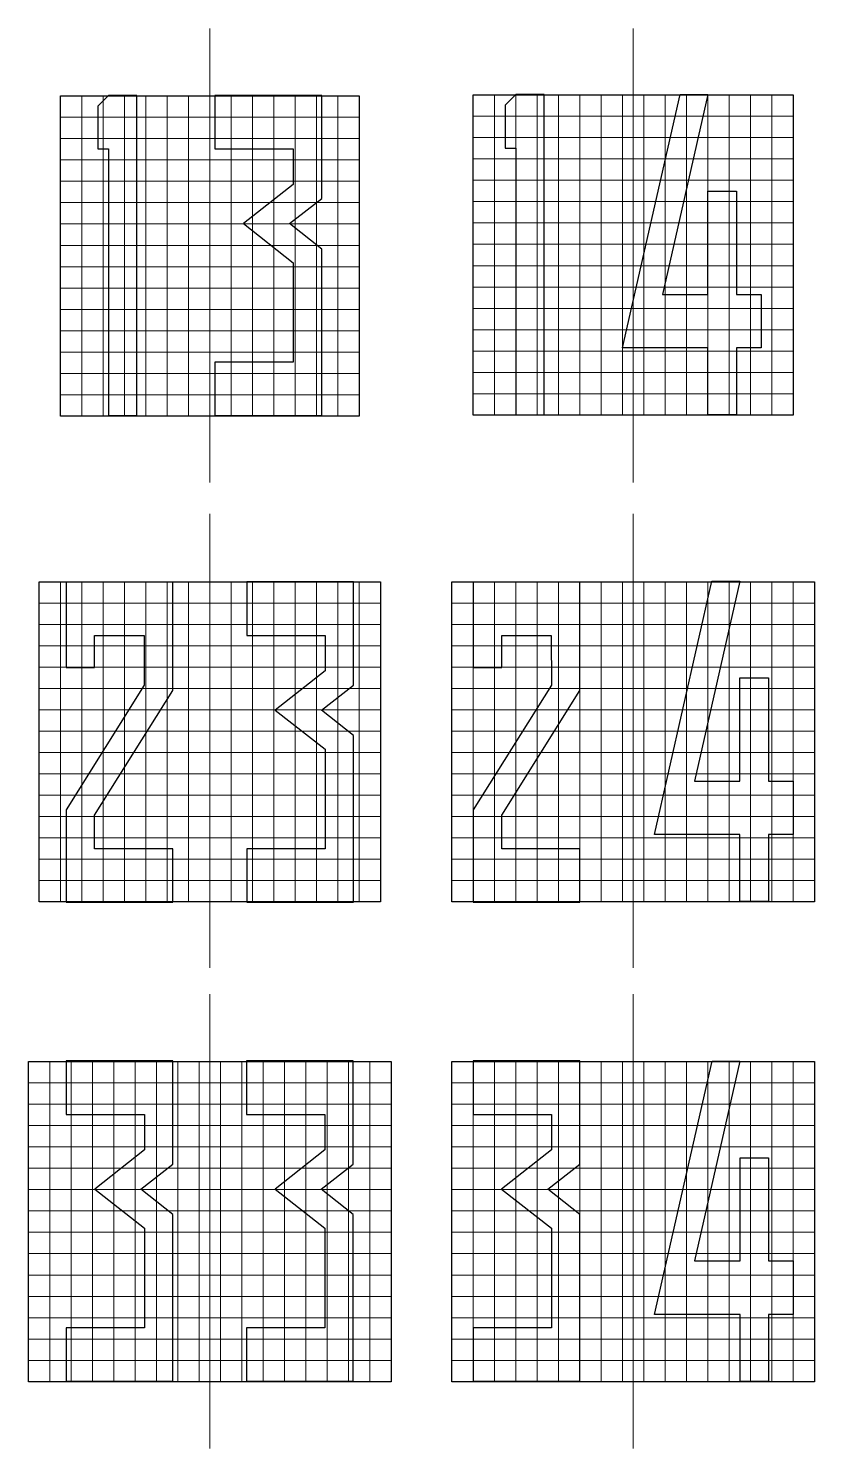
# Model space of a CAD drawing. Header units: millimetres. Extents: x -187 to 68, y -53 to 125.
# Drawn here: x -112.7 to -62.3, y -52.7 to 38.4 of the extents above; entities that cross this region are included whole.
import ezdxf
from ezdxf.lldxf.tags import DXFTag

# ---------------------------------------------------------------- set-up
doc = ezdxf.new("R2010")
doc.units = ezdxf.units.MM
doc.header["$MEASUREMENT"] = 0
doc.layers.add('ESQUEMA', color=7, linetype='Continuous')
tags = doc.linetypes.add('New Line13', pattern=[0.8, 0.5, -0.1, 0.1, -0.1]).pattern_tags.tags
tags[10:11] = [DXFTag(74, 4), DXFTag(75, 0), DXFTag(340, '0'), DXFTag(46, 1.0), DXFTag(50, 0.0), DXFTag(44, 0.0), DXFTag(45, 0.0)]
tags[8:9] = [DXFTag(74, 4), DXFTag(75, 0), DXFTag(340, '0'), DXFTag(46, 1.0), DXFTag(50, 0.0), DXFTag(44, 0.0), DXFTag(45, 0.0)]
tags[6:7] = [DXFTag(74, 4), DXFTag(75, 0), DXFTag(340, '0'), DXFTag(46, 1.0), DXFTag(50, 0.0), DXFTag(44, 0.0), DXFTag(45, 0.0)]
tags[4:5] = [DXFTag(74, 4), DXFTag(75, 0), DXFTag(340, '0'), DXFTag(46, 1.0), DXFTag(50, 0.0), DXFTag(44, 0.0), DXFTag(45, 0.0)]
tags = doc.linetypes.add('New Line14', pattern=[0.8, 0.5, -0.1, 0.1, -0.1]).pattern_tags.tags
tags[10:11] = [DXFTag(74, 4), DXFTag(75, 0), DXFTag(340, '0'), DXFTag(46, 1.0), DXFTag(50, 0.0), DXFTag(44, 0.0), DXFTag(45, 0.0)]
tags[8:9] = [DXFTag(74, 4), DXFTag(75, 0), DXFTag(340, '0'), DXFTag(46, 1.0), DXFTag(50, 0.0), DXFTag(44, 0.0), DXFTag(45, 0.0)]
tags[6:7] = [DXFTag(74, 4), DXFTag(75, 0), DXFTag(340, '0'), DXFTag(46, 1.0), DXFTag(50, 0.0), DXFTag(44, 0.0), DXFTag(45, 0.0)]
tags[4:5] = [DXFTag(74, 4), DXFTag(75, 0), DXFTag(340, '0'), DXFTag(46, 1.0), DXFTag(50, 0.0), DXFTag(44, 0.0), DXFTag(45, 0.0)]
tags = doc.linetypes.add('New Line23', pattern=[0.8, 0.5, -0.1, 0.1, -0.1]).pattern_tags.tags
tags[10:11] = [DXFTag(74, 4), DXFTag(75, 0), DXFTag(340, '0'), DXFTag(46, 1.0), DXFTag(50, 0.0), DXFTag(44, 0.0), DXFTag(45, 0.0)]
tags[8:9] = [DXFTag(74, 4), DXFTag(75, 0), DXFTag(340, '0'), DXFTag(46, 1.0), DXFTag(50, 0.0), DXFTag(44, 0.0), DXFTag(45, 0.0)]
tags[6:7] = [DXFTag(74, 4), DXFTag(75, 0), DXFTag(340, '0'), DXFTag(46, 1.0), DXFTag(50, 0.0), DXFTag(44, 0.0), DXFTag(45, 0.0)]
tags[4:5] = [DXFTag(74, 4), DXFTag(75, 0), DXFTag(340, '0'), DXFTag(46, 1.0), DXFTag(50, 0.0), DXFTag(44, 0.0), DXFTag(45, 0.0)]
tags = doc.linetypes.add('New Line24', pattern=[0.8, 0.5, -0.1, 0.1, -0.1]).pattern_tags.tags
tags[10:11] = [DXFTag(74, 4), DXFTag(75, 0), DXFTag(340, '0'), DXFTag(46, 1.0), DXFTag(50, 0.0), DXFTag(44, 0.0), DXFTag(45, 0.0)]
tags[8:9] = [DXFTag(74, 4), DXFTag(75, 0), DXFTag(340, '0'), DXFTag(46, 1.0), DXFTag(50, 0.0), DXFTag(44, 0.0), DXFTag(45, 0.0)]
tags[6:7] = [DXFTag(74, 4), DXFTag(75, 0), DXFTag(340, '0'), DXFTag(46, 1.0), DXFTag(50, 0.0), DXFTag(44, 0.0), DXFTag(45, 0.0)]
tags[4:5] = [DXFTag(74, 4), DXFTag(75, 0), DXFTag(340, '0'), DXFTag(46, 1.0), DXFTag(50, 0.0), DXFTag(44, 0.0), DXFTag(45, 0.0)]
tags = doc.linetypes.add('New Line32', pattern=[0.8, 0.5, -0.1, 0.1, -0.1]).pattern_tags.tags
tags[10:11] = [DXFTag(74, 4), DXFTag(75, 0), DXFTag(340, '0'), DXFTag(46, 1.0), DXFTag(50, 0.0), DXFTag(44, 0.0), DXFTag(45, 0.0)]
tags[8:9] = [DXFTag(74, 4), DXFTag(75, 0), DXFTag(340, '0'), DXFTag(46, 1.0), DXFTag(50, 0.0), DXFTag(44, 0.0), DXFTag(45, 0.0)]
tags[6:7] = [DXFTag(74, 4), DXFTag(75, 0), DXFTag(340, '0'), DXFTag(46, 1.0), DXFTag(50, 0.0), DXFTag(44, 0.0), DXFTag(45, 0.0)]
tags[4:5] = [DXFTag(74, 4), DXFTag(75, 0), DXFTag(340, '0'), DXFTag(46, 1.0), DXFTag(50, 0.0), DXFTag(44, 0.0), DXFTag(45, 0.0)]
tags = doc.linetypes.add('New Line33', pattern=[0.8, 0.5, -0.1, 0.1, -0.1]).pattern_tags.tags
tags[10:11] = [DXFTag(74, 4), DXFTag(75, 0), DXFTag(340, '0'), DXFTag(46, 1.0), DXFTag(50, 0.0), DXFTag(44, 0.0), DXFTag(45, 0.0)]
tags[8:9] = [DXFTag(74, 4), DXFTag(75, 0), DXFTag(340, '0'), DXFTag(46, 1.0), DXFTag(50, 0.0), DXFTag(44, 0.0), DXFTag(45, 0.0)]
tags[6:7] = [DXFTag(74, 4), DXFTag(75, 0), DXFTag(340, '0'), DXFTag(46, 1.0), DXFTag(50, 0.0), DXFTag(44, 0.0), DXFTag(45, 0.0)]
tags[4:5] = [DXFTag(74, 4), DXFTag(75, 0), DXFTag(340, '0'), DXFTag(46, 1.0), DXFTag(50, 0.0), DXFTag(44, 0.0), DXFTag(45, 0.0)]

msp = doc.modelspace()

# ---------------------------------------------------------------- linework, layer by layer
at = {"layer": 'ESQUEMA', "color": 250, "linetype": 'New Line13', "lineweight": 15}
msp.add_open_spline([(-101.0951, 38.3657), (-101.0951, 38.3657), (-101.0951, 9.2351), (-101.0951, 9.2351)], degree=3, dxfattribs=at)
at = {"layer": 'ESQUEMA', "color": 250, "linetype": 'New Line14', "lineweight": 15}
msp.add_open_spline([(-73.9253, 38.3657), (-73.9253, 38.3657), (-73.9253, 9.2351), (-73.9253, 9.2351)], degree=3, dxfattribs=at)
at = {"layer": 'ESQUEMA', "color": 154, "lineweight": 30}
for points in [[(-91.5119, 13.501), (-91.5119, 13.501), (-91.5119, 34.039), (-91.5119, 34.039), (-91.5119, 34.039), (-91.5119, 34.039), (-110.6783, 34.0387), (-110.6783, 34.0387), (-110.6783, 34.0387), (-110.6783, 34.0387), (-110.6783, 13.5014), (-110.6783, 13.5014), (-110.6783, 13.5014), (-110.6783, 13.5014), (-91.5119, 13.501), (-91.5119, 13.501)], [(-63.6579, 13.5658), (-63.6579, 13.5658), (-63.6579, 34.1042), (-63.6579, 34.1042), (-63.6579, 34.1042), (-63.6579, 34.1042), (-84.1935, 34.1028), (-84.1935, 34.1028), (-84.1935, 34.1028), (-84.1935, 34.1028), (-84.1935, 13.5658), (-84.1935, 13.5658), (-84.1935, 13.5658), (-84.1935, 13.5658), (-63.6579, 13.5658), (-63.6579, 13.5658)], [(-90.1423, -17.655), (-90.1423, -17.655), (-90.1423, 2.8833), (-90.1423, 2.8833), (-90.1423, 2.8833), (-90.1423, 2.8833), (-112.048, 2.8823), (-112.048, 2.8823), (-112.048, 2.8823), (-112.048, 2.8823), (-112.048, -17.655), (-112.048, -17.655), (-112.048, -17.655), (-112.048, -17.655), (-90.1423, -17.655), (-90.1423, -17.655)], [(-62.2875, -17.655), (-62.2875, -17.655), (-62.2875, 2.8833), (-62.2875, 2.8833), (-62.2875, 2.8833), (-62.2875, 2.8833), (-85.5641, 2.8823), (-85.5641, 2.8823), (-85.5641, 2.8823), (-85.5641, 2.8823), (-85.5641, -17.655), (-85.5641, -17.655), (-85.5641, -17.655), (-85.5641, -17.655), (-62.2875, -17.655), (-62.2875, -17.655)], [(-89.4569, -48.4215), (-89.4569, -48.4215), (-89.4569, -27.8838), (-89.4569, -27.8838), (-89.4569, -27.8838), (-89.4569, -27.8838), (-112.7331, -27.8845), (-112.7331, -27.8845), (-112.7331, -27.8845), (-112.7331, -27.8845), (-112.7331, -48.4215), (-112.7331, -48.4215), (-112.7331, -48.4215), (-112.7331, -48.4215), (-89.4569, -48.4215), (-89.4569, -48.4215)], [(-62.2875, -48.4215), (-62.2875, -48.4215), (-62.2875, -27.8838), (-62.2875, -27.8838), (-62.2875, -27.8838), (-62.2875, -27.8838), (-85.5641, -27.8845), (-85.5641, -27.8845), (-85.5641, -27.8845), (-85.5641, -27.8845), (-85.5641, -48.4215), (-85.5641, -48.4215), (-85.5641, -48.4215), (-85.5641, -48.4215), (-62.2875, -48.4215), (-62.2875, -48.4215)]]:
    msp.add_open_spline(points, degree=3, knots=[0, 0, 0, 0, 0.2, 0.2, 0.2, 0.2, 0.4, 0.4, 0.4, 0.4, 0.6, 0.6, 0.6, 0.6, 1, 1, 1, 1], dxfattribs=at)
at = {"layer": 'ESQUEMA', "color": 154, "lineweight": 15}
for points in [[(-110.6783, 34.0386), (-110.6783, 34.0386), (-110.6783, 13.5013), (-110.6783, 13.5013)], [(-109.3092, 34.0386), (-109.3092, 34.0386), (-109.3092, 13.5013), (-109.3092, 13.5013)], [(-107.9398, 34.0386), (-107.9398, 34.0386), (-107.9398, 13.5013), (-107.9398, 13.5013)], [(-106.5704, 34.0386), (-106.5704, 34.0386), (-106.5704, 13.5013), (-106.5704, 13.5013)], [(-105.2017, 34.039), (-105.2017, 34.039), (-105.2017, 13.5013), (-105.2017, 13.5013)], [(-103.8322, 34.039), (-103.8322, 34.039), (-103.8322, 13.5013), (-103.8322, 13.5013)], [(-102.4631, 34.039), (-102.4631, 34.039), (-102.4631, 13.5013), (-102.4631, 13.5013)], [(-101.0941, 34.039), (-101.0941, 34.039), (-101.0941, 13.5013), (-101.0941, 13.5013)], [(-99.7253, 34.039), (-99.7253, 34.039), (-99.7253, 13.5013), (-99.7253, 13.5013)], [(-98.3559, 34.039), (-98.3559, 34.039), (-98.3559, 13.5013), (-98.3559, 13.5013)], [(-96.9868, 34.039), (-96.9868, 34.039), (-96.9868, 13.5013), (-96.9868, 13.5013)], [(-95.6177, 34.039), (-95.6177, 34.039), (-95.6177, 13.5013), (-95.6177, 13.5013)], [(-94.2486, 34.039), (-94.2486, 34.039), (-94.2486, 13.5013), (-94.2486, 13.5013)], [(-92.8796, 34.0393), (-92.8796, 34.0393), (-92.8796, 13.5013), (-92.8796, 13.5013)], [(-84.1935, 34.1027), (-84.1935, 34.1027), (-84.1935, 13.5658), (-84.1935, 13.5658)], [(-82.8244, 34.1031), (-82.8244, 34.1031), (-82.8244, 13.5658), (-82.8244, 13.5658)], [(-81.455, 34.1031), (-81.455, 34.1031), (-81.455, 13.5658), (-81.455, 13.5658)], [(-80.0859, 34.1031), (-80.0859, 34.1031), (-80.0859, 13.5658), (-80.0859, 13.5658)], [(-78.7168, 34.1034), (-78.7168, 34.1034), (-78.7168, 13.5657), (-78.7168, 13.5657)], [(-77.3477, 34.1034), (-77.3477, 34.1034), (-77.3477, 13.5657), (-77.3477, 13.5657)], [(-75.9786, 34.1034), (-75.9786, 34.1034), (-75.9786, 13.5657), (-75.9786, 13.5657)], [(-74.6095, 34.1034), (-74.6095, 34.1034), (-74.6095, 13.5657), (-74.6095, 13.5657)], [(-73.2408, 34.1034), (-73.2408, 34.1034), (-73.2408, 13.5657), (-73.2408, 13.5657)], [(-71.871, 34.1034), (-71.871, 34.1034), (-71.871, 13.5657), (-71.871, 13.5657)], [(-70.5019, 34.1034), (-70.5019, 34.1034), (-70.5019, 13.5657), (-70.5019, 13.5657)], [(-69.1329, 34.1034), (-69.1329, 34.1034), (-69.1329, 13.5657), (-69.1329, 13.5657)], [(-67.7638, 34.1034), (-67.7638, 34.1034), (-67.7638, 13.5657), (-67.7638, 13.5657)], [(-66.3947, 34.1034), (-66.3947, 34.1034), (-66.3947, 13.5657), (-66.3947, 13.5657)], [(-65.0256, 34.1037), (-65.0256, 34.1037), (-65.0256, 13.5657), (-65.0256, 13.5657)], [(-110.6783, 32.6696), (-110.6783, 32.6696), (-91.5119, 32.6696), (-91.5119, 32.6696)], [(-84.1935, 32.734), (-84.1935, 32.734), (-63.6579, 32.734), (-63.6579, 32.734)], [(-110.6783, 31.2998), (-110.6783, 31.2998), (-91.5119, 31.2998), (-91.5119, 31.2998)], [(-84.1935, 31.3646), (-84.1935, 31.3646), (-63.6579, 31.3646), (-63.6579, 31.3646)], [(-110.6783, 29.931), (-110.6783, 29.931), (-91.5119, 29.931), (-91.5119, 29.931)], [(-84.1935, 29.9955), (-84.1935, 29.9955), (-63.6579, 29.9955), (-63.6579, 29.9955)], [(-110.6783, 28.5616), (-110.6783, 28.5616), (-91.5119, 28.5616), (-91.5119, 28.5616)], [(-84.1935, 28.6264), (-84.1935, 28.6264), (-63.6579, 28.6264), (-63.6579, 28.6264)], [(-110.6783, 27.1922), (-110.6783, 27.1922), (-91.5119, 27.1922), (-91.5119, 27.1922)], [(-84.1935, 27.257), (-84.1935, 27.257), (-63.6579, 27.257), (-63.6579, 27.257)], [(-110.6783, 25.8234), (-110.6783, 25.8234), (-91.5119, 25.8234), (-91.5119, 25.8234)], [(-84.1935, 25.8879), (-84.1935, 25.8879), (-63.6579, 25.8879), (-63.6579, 25.8879)], [(-110.6783, 24.4544), (-110.6783, 24.4544), (-91.5119, 24.4544), (-91.5119, 24.4544)], [(-84.1935, 24.5192), (-84.1935, 24.5192), (-63.6579, 24.5192), (-63.6579, 24.5192)], [(-110.6783, 23.0849), (-110.6783, 23.0849), (-91.5119, 23.0849), (-91.5119, 23.0849)], [(-84.1935, 23.1497), (-84.1935, 23.1497), (-63.6579, 23.1497), (-63.6579, 23.1497)], [(-110.6783, 21.7159), (-110.6783, 21.7159), (-91.5119, 21.7159), (-91.5119, 21.7159)], [(-84.1935, 21.7803), (-84.1935, 21.7803), (-63.6579, 21.7803), (-63.6579, 21.7803)], [(-110.6783, 20.3468), (-110.6783, 20.3468), (-91.5119, 20.3468), (-91.5119, 20.3468)], [(-84.1935, 20.4116), (-84.1935, 20.4116), (-63.6579, 20.4116), (-63.6579, 20.4116)], [(-110.6783, 18.9777), (-110.6783, 18.9777), (-91.5119, 18.9777), (-91.5119, 18.9777)], [(-84.1935, 19.0425), (-84.1935, 19.0425), (-63.6579, 19.0425), (-63.6579, 19.0425)], [(-110.6783, 17.6086), (-110.6783, 17.6086), (-91.5119, 17.6086), (-91.5119, 17.6086)], [(-84.1935, 17.673), (-84.1935, 17.673), (-63.6579, 17.673), (-63.6579, 17.673)], [(-110.6783, 16.2392), (-110.6783, 16.2392), (-91.5119, 16.2392), (-91.5119, 16.2392)], [(-84.1935, 16.304), (-84.1935, 16.304), (-63.6579, 16.304), (-63.6579, 16.304)], [(-110.6783, 14.8705), (-110.6783, 14.8705), (-91.5119, 14.8705), (-91.5119, 14.8705)], [(-84.1935, 14.9352), (-84.1935, 14.9352), (-63.6579, 14.9352), (-63.6579, 14.9352)], [(-112.0479, 2.8822), (-112.0479, 2.8822), (-112.0479, -17.6551), (-112.0479, -17.6551)], [(-112.0479, 2.8822), (-112.0479, 2.8822), (-90.1422, 2.8822), (-90.1422, 2.8822)], [(-110.6788, 2.8826), (-110.6788, 2.8826), (-110.6788, -17.6551), (-110.6788, -17.6551)], [(-109.3094, 2.8826), (-109.3094, 2.8826), (-109.3094, -17.6551), (-109.3094, -17.6551)], [(-107.9402, 2.8826), (-107.9402, 2.8826), (-107.9402, -17.6551), (-107.9402, -17.6551)], [(-106.5712, 2.8829), (-106.5712, 2.8829), (-106.5712, -17.6551), (-106.5712, -17.6551)], [(-105.2022, 2.8829), (-105.2022, 2.8829), (-105.2022, -17.6551), (-105.2022, -17.6551)], [(-103.8329, 2.8829), (-103.8329, 2.8829), (-103.8329, -17.6551), (-103.8329, -17.6551)], [(-102.4638, 2.8829), (-102.4638, 2.8829), (-102.4638, -17.6551), (-102.4638, -17.6551)], [(-101.0951, 2.8829), (-101.0951, 2.8829), (-101.0951, -17.6551), (-101.0951, -17.6551)], [(-99.7257, 2.8829), (-99.7257, 2.8829), (-99.7257, -17.6551), (-99.7257, -17.6551)], [(-98.3566, 2.8829), (-98.3566, 2.8829), (-98.3566, -17.6551), (-98.3566, -17.6551)], [(-96.9875, 2.8829), (-96.9875, 2.8829), (-96.9875, -17.6551), (-96.9875, -17.6551)], [(-95.6182, 2.8829), (-95.6182, 2.8829), (-95.6182, -17.6551), (-95.6182, -17.6551)], [(-94.2492, 2.8833), (-94.2492, 2.8833), (-94.2492, -17.6551), (-94.2492, -17.6551)], [(-92.8803, 2.8833), (-92.8803, 2.8833), (-92.8803, -17.6551), (-92.8803, -17.6551)], [(-91.5113, 2.8833), (-91.5113, 2.8833), (-91.5113, -17.6551), (-91.5113, -17.6551)], [(-90.1423, 2.8833), (-90.1423, 2.8833), (-90.1423, -17.6551), (-90.1423, -17.6551)], [(-85.5642, 2.8822), (-85.5642, 2.8822), (-85.5642, -17.6551), (-85.5642, -17.6551)], [(-84.1952, 2.8826), (-84.1952, 2.8826), (-84.1952, -17.6551), (-84.1952, -17.6551)], [(-82.8257, 2.8826), (-82.8257, 2.8826), (-82.8257, -17.6551), (-82.8257, -17.6551)], [(-81.4567, 2.8826), (-81.4567, 2.8826), (-81.4567, -17.6551), (-81.4567, -17.6551)], [(-80.0876, 2.8829), (-80.0876, 2.8829), (-80.0876, -17.6551), (-80.0876, -17.6551)], [(-78.7182, 2.8829), (-78.7182, 2.8829), (-78.7182, -17.6551), (-78.7182, -17.6551)], [(-77.3494, 2.8829), (-77.3494, 2.8829), (-77.3494, -17.6551), (-77.3494, -17.6551)], [(-75.9803, 2.8829), (-75.9803, 2.8829), (-75.9803, -17.6551), (-75.9803, -17.6551)], [(-74.6113, 2.8829), (-74.6113, 2.8829), (-74.6113, -17.6551), (-74.6113, -17.6551)], [(-73.2418, 2.8829), (-73.2418, 2.8829), (-73.2418, -17.6551), (-73.2418, -17.6551)], [(-71.8728, 2.8829), (-71.8728, 2.8829), (-71.8728, -17.6551), (-71.8728, -17.6551)], [(-70.5037, 2.8829), (-70.5037, 2.8829), (-70.5037, -17.6551), (-70.5037, -17.6551)], [(-69.1346, 2.8829), (-69.1346, 2.8829), (-69.1346, -17.6551), (-69.1346, -17.6551)], [(-67.7655, 2.8833), (-67.7655, 2.8833), (-67.7655, -17.6551), (-67.7655, -17.6551)], [(-66.3964, 2.8833), (-66.3964, 2.8833), (-66.3964, -17.6551), (-66.3964, -17.6551)], [(-65.0277, 2.8833), (-65.0277, 2.8833), (-65.0277, -17.6551), (-65.0277, -17.6551)], [(-63.659, 2.8833), (-63.659, 2.8833), (-63.659, -17.6551), (-63.659, -17.6551)], [(-112.0479, 1.5131), (-112.0479, 1.5131), (-90.1422, 1.5131), (-90.1422, 1.5131)], [(-85.5642, 1.5131), (-85.5642, 1.5131), (-62.2876, 1.5131), (-62.2876, 1.5131)], [(-112.0479, 0.144), (-112.0479, 0.144), (-90.1422, 0.144), (-90.1422, 0.144)], [(-85.5642, 0.144), (-85.5642, 0.144), (-62.2876, 0.144), (-62.2876, 0.144)], [(-112.0479, -1.2254), (-112.0479, -1.2254), (-90.1422, -1.2254), (-90.1422, -1.2254)], [(-85.5642, -1.2254), (-85.5642, -1.2254), (-62.2876, -1.2254), (-62.2876, -1.2254)], [(-112.0479, -2.5945), (-112.0479, -2.5945), (-90.1422, -2.5945), (-90.1422, -2.5945)], [(-85.5642, -2.5945), (-85.5642, -2.5945), (-62.2876, -2.5945), (-62.2876, -2.5945)], [(-112.0479, -3.9632), (-112.0479, -3.9632), (-90.1422, -3.9632), (-90.1422, -3.9632)], [(-85.5642, -3.9632), (-85.5642, -3.9632), (-62.2876, -3.9632), (-62.2876, -3.9632)], [(-112.0479, -5.3326), (-112.0479, -5.3326), (-90.1422, -5.3326), (-90.1422, -5.3326)], [(-85.5642, -5.3326), (-85.5642, -5.3326), (-62.2876, -5.3326), (-62.2876, -5.3326)], [(-112.0479, -6.702), (-112.0479, -6.702), (-90.1422, -6.702), (-90.1422, -6.702)], [(-85.5642, -6.702), (-85.5642, -6.702), (-62.2876, -6.702), (-62.2876, -6.702)], [(-112.0479, -8.0708), (-112.0479, -8.0708), (-90.1422, -8.0708), (-90.1422, -8.0708)], [(-85.5642, -8.0708), (-85.5642, -8.0708), (-62.2876, -8.0708), (-62.2876, -8.0708)], [(-112.0479, -9.4399), (-112.0479, -9.4399), (-90.1422, -9.4399), (-90.1422, -9.4399)], [(-85.5642, -9.4399), (-85.5642, -9.4399), (-62.2876, -9.4399), (-62.2876, -9.4399)], [(-112.0479, -10.8093), (-112.0479, -10.8093), (-90.1422, -10.8093), (-90.1422, -10.8093)], [(-85.5642, -10.8093), (-85.5642, -10.8093), (-62.2876, -10.8093), (-62.2876, -10.8093)], [(-112.0479, -12.1784), (-112.0479, -12.1784), (-90.1422, -12.1784), (-90.1422, -12.1784)], [(-85.5642, -12.1784), (-85.5642, -12.1784), (-62.2876, -12.1784), (-62.2876, -12.1784)], [(-112.0479, -13.5474), (-112.0479, -13.5474), (-90.1422, -13.5474), (-90.1422, -13.5474)], [(-85.5642, -13.5474), (-85.5642, -13.5474), (-62.2876, -13.5474), (-62.2876, -13.5474)], [(-112.0479, -14.9165), (-112.0479, -14.9165), (-90.1422, -14.9165), (-90.1422, -14.9165)], [(-85.5642, -14.9165), (-85.5642, -14.9165), (-62.2876, -14.9165), (-62.2876, -14.9165)], [(-112.0479, -16.2853), (-112.0479, -16.2853), (-90.1422, -16.2853), (-90.1422, -16.2853)], [(-85.5642, -16.2853), (-85.5642, -16.2853), (-62.2876, -16.2853), (-62.2876, -16.2853)], [(-112.0479, -17.655), (-112.0479, -17.655), (-90.1422, -17.655), (-90.1422, -17.655)], [(-112.7333, -27.8845), (-112.7333, -27.8845), (-112.7333, -48.4215), (-112.7333, -48.4215)], [(-111.3642, -27.8842), (-111.3642, -27.8842), (-111.3642, -48.4215), (-111.3642, -48.4215)], [(-109.9948, -27.8842), (-109.9948, -27.8842), (-109.9948, -48.4215), (-109.9948, -48.4215)], [(-108.6257, -27.8842), (-108.6257, -27.8842), (-108.6257, -48.4215), (-108.6257, -48.4215)], [(-107.2567, -27.8842), (-107.2567, -27.8842), (-107.2567, -48.4215), (-107.2567, -48.4215)], [(-105.8876, -27.8842), (-105.8876, -27.8842), (-105.8876, -48.4215), (-105.8876, -48.4215)], [(-104.5185, -27.8842), (-104.5185, -27.8842), (-104.5185, -48.4215), (-104.5185, -48.4215)], [(-103.1494, -27.8842), (-103.1494, -27.8842), (-103.1494, -48.4215), (-103.1494, -48.4215)], [(-101.7803, -27.8842), (-101.7803, -27.8842), (-101.7803, -48.4215), (-101.7803, -48.4215)], [(-100.4113, -27.8842), (-100.4113, -27.8842), (-100.4113, -48.4215), (-100.4113, -48.4215)], [(-99.0422, -27.8842), (-99.0422, -27.8842), (-99.0422, -48.4215), (-99.0422, -48.4215)], [(-97.6731, -27.8842), (-97.6731, -27.8842), (-97.6731, -48.4215), (-97.6731, -48.4215)], [(-96.3036, -27.8842), (-96.3036, -27.8842), (-96.3036, -48.4215), (-96.3036, -48.4215)], [(-94.9346, -27.8842), (-94.9346, -27.8842), (-94.9346, -48.4215), (-94.9346, -48.4215)], [(-93.5658, -27.8839), (-93.5658, -27.8839), (-93.5658, -48.4215), (-93.5658, -48.4215)], [(-92.1967, -27.8839), (-92.1967, -27.8839), (-92.1967, -48.4215), (-92.1967, -48.4215)], [(-90.8277, -27.8839), (-90.8277, -27.8839), (-90.8277, -48.4215), (-90.8277, -48.4215)], [(-85.5641, -27.8845), (-85.5641, -27.8845), (-85.5641, -48.4215), (-85.5641, -48.4215)], [(-84.1948, -27.8842), (-84.1948, -27.8842), (-84.1948, -48.4215), (-84.1948, -48.4215)], [(-82.8256, -27.8842), (-82.8256, -27.8842), (-82.8256, -48.4215), (-82.8256, -48.4215)], [(-81.4565, -27.8842), (-81.4565, -27.8842), (-81.4565, -48.4215), (-81.4565, -48.4215)], [(-80.0872, -27.8842), (-80.0872, -27.8842), (-80.0872, -48.4215), (-80.0872, -48.4215)], [(-78.7182, -27.8842), (-78.7182, -27.8842), (-78.7182, -48.4215), (-78.7182, -48.4215)], [(-77.3491, -27.8842), (-77.3491, -27.8842), (-77.3491, -48.4215), (-77.3491, -48.4215)], [(-75.98, -27.8842), (-75.98, -27.8842), (-75.98, -48.4215), (-75.98, -48.4215)], [(-74.6113, -27.8842), (-74.6113, -27.8842), (-74.6113, -48.4215), (-74.6113, -48.4215)], [(-73.2418, -27.8842), (-73.2418, -27.8842), (-73.2418, -48.4215), (-73.2418, -48.4215)], [(-71.8728, -27.8842), (-71.8728, -27.8842), (-71.8728, -48.4215), (-71.8728, -48.4215)], [(-70.5037, -27.8842), (-70.5037, -27.8842), (-70.5037, -48.4215), (-70.5037, -48.4215)], [(-69.1346, -27.8842), (-69.1346, -27.8842), (-69.1346, -48.4215), (-69.1346, -48.4215)], [(-67.7653, -27.8842), (-67.7653, -27.8842), (-67.7653, -48.4215), (-67.7653, -48.4215)], [(-66.3964, -27.8839), (-66.3964, -27.8839), (-66.3964, -48.4215), (-66.3964, -48.4215)], [(-65.0274, -27.8839), (-65.0274, -27.8839), (-65.0274, -48.4215), (-65.0274, -48.4215)], [(-63.6583, -27.8839), (-63.6583, -27.8839), (-63.6583, -48.4215), (-63.6583, -48.4215)], [(-112.7333, -29.2536), (-112.7333, -29.2536), (-89.457, -29.2536), (-89.457, -29.2536)], [(-85.5641, -29.2536), (-85.5641, -29.2536), (-62.2874, -29.2536), (-62.2874, -29.2536)], [(-112.7333, -30.6234), (-112.7333, -30.6234), (-89.457, -30.6234), (-89.457, -30.6234)], [(-85.5641, -30.6234), (-85.5641, -30.6234), (-62.2874, -30.6234), (-62.2874, -30.6234)], [(-112.7333, -31.9921), (-112.7333, -31.9921), (-89.457, -31.9921), (-89.457, -31.9921)], [(-85.5641, -31.9921), (-85.5641, -31.9921), (-62.2874, -31.9921), (-62.2874, -31.9921)], [(-112.7333, -33.3612), (-112.7333, -33.3612), (-89.457, -33.3612), (-89.457, -33.3612)], [(-85.5641, -33.3612), (-85.5641, -33.3612), (-62.2874, -33.3612), (-62.2874, -33.3612)], [(-112.7333, -34.7307), (-112.7333, -34.7307), (-89.457, -34.7307), (-89.457, -34.7307)], [(-85.5641, -34.7307), (-85.5641, -34.7307), (-62.2874, -34.7307), (-62.2874, -34.7307)], [(-112.7333, -36.0997), (-112.7333, -36.0997), (-89.457, -36.0997), (-89.457, -36.0997)], [(-85.5641, -36.0997), (-85.5641, -36.0997), (-62.2874, -36.0997), (-62.2874, -36.0997)], [(-112.7333, -37.4685), (-112.7333, -37.4685), (-89.457, -37.4685), (-89.457, -37.4685)], [(-85.5641, -37.4685), (-85.5641, -37.4685), (-62.2874, -37.4685), (-62.2874, -37.4685)], [(-112.7333, -38.8379), (-112.7333, -38.8379), (-89.457, -38.8379), (-89.457, -38.8379)], [(-85.5641, -38.8379), (-85.5641, -38.8379), (-62.2874, -38.8379), (-62.2874, -38.8379)], [(-112.7333, -40.207), (-112.7333, -40.207), (-89.457, -40.207), (-89.457, -40.207)], [(-85.5641, -40.207), (-85.5641, -40.207), (-62.2874, -40.207), (-62.2874, -40.207)], [(-112.7333, -41.5761), (-112.7333, -41.5761), (-89.457, -41.5761), (-89.457, -41.5761)], [(-85.5641, -41.5761), (-85.5641, -41.5761), (-62.2874, -41.5761), (-62.2874, -41.5761)], [(-112.7333, -42.9451), (-112.7333, -42.9451), (-89.457, -42.9451), (-89.457, -42.9451)], [(-85.5641, -42.9451), (-85.5641, -42.9451), (-62.2874, -42.9451), (-62.2874, -42.9451)], [(-112.7333, -44.3142), (-112.7333, -44.3142), (-89.457, -44.3142), (-89.457, -44.3142)], [(-85.5641, -44.3142), (-85.5641, -44.3142), (-62.2874, -44.3142), (-62.2874, -44.3142)], [(-112.7333, -45.6836), (-112.7333, -45.6836), (-89.457, -45.6836), (-89.457, -45.6836)], [(-85.5641, -45.6836), (-85.5641, -45.6836), (-62.2874, -45.6836), (-62.2874, -45.6836)], [(-112.7333, -47.0524), (-112.7333, -47.0524), (-89.457, -47.0524), (-89.457, -47.0524)], [(-85.5641, -47.0524), (-85.5641, -47.0524), (-62.2874, -47.0524), (-62.2874, -47.0524)]]:
    msp.add_open_spline(points, degree=3, dxfattribs=at)
at = {"layer": 'ESQUEMA', "color": 250}
for points, knots in [([(-108.2757, 33.3889), (-108.2757, 33.3889), (-107.5913, 34.0733), (-107.5913, 34.0733), (-107.5913, 34.0733), (-107.5913, 34.0733), (-105.7653, 34.0726), (-105.7653, 34.0726), (-105.7653, 34.0726), (-105.7653, 34.0726), (-105.7653, 13.5331), (-105.7653, 13.5331), (-105.7653, 13.5331), (-105.7653, 13.5331), (-107.5913, 13.5331), (-107.5913, 13.5331), (-107.5913, 13.5331), (-107.5913, 13.5331), (-107.5913, 30.6361), (-107.5913, 30.6361), (-107.5913, 30.6361), (-107.5913, 30.6361), (-108.2757, 30.6361), (-108.2757, 30.6361), (-108.2757, 30.6361), (-108.2757, 30.6361), (-108.2757, 33.3889), (-108.2757, 33.3889)], [0, 0, 0, 0, 0.125, 0.125, 0.125, 0.125, 0.25, 0.25, 0.25, 0.25, 0.375, 0.375, 0.375, 0.375, 0.5, 0.5, 0.5, 0.5, 0.625, 0.625, 0.625, 0.625, 0.75, 0.75, 0.75, 0.75, 1, 1, 1, 1]), ([(-100.7613, 34.0724), (-100.7613, 34.0724), (-93.9149, 34.0724), (-93.9149, 34.0724), (-93.9149, 34.0724), (-93.9149, 34.0724), (-93.9149, 27.455), (-93.9149, 27.455), (-93.9149, 27.455), (-93.9149, 27.455), (-95.973, 25.8527), (-95.973, 25.8527), (-95.973, 25.8527), (-95.973, 25.8527), (-93.9146, 24.2189), (-93.9146, 24.2189), (-93.9146, 24.2189), (-93.9146, 24.2189), (-93.9146, 13.533), (-93.9146, 13.533), (-93.9146, 13.533), (-93.9146, 13.533), (-100.7613, 13.533), (-100.7613, 13.533), (-100.7613, 13.533), (-100.7613, 13.533), (-100.7613, 16.9545), (-100.7613, 16.9545), (-100.7613, 16.9545), (-100.7613, 16.9545), (-95.7405, 16.9545), (-95.7405, 16.9545), (-95.7405, 16.9545), (-95.7405, 16.9545), (-95.7405, 23.3426), (-95.7405, 23.3426), (-95.7405, 23.3426), (-95.7405, 23.3426), (-98.9357, 25.8527), (-98.9357, 25.8527), (-98.9357, 25.8527), (-98.9357, 25.8527), (-95.7409, 28.3634), (-95.7409, 28.3634), (-95.7409, 28.3634), (-95.7409, 28.3634), (-95.7409, 30.6455), (-95.7409, 30.6455), (-95.7409, 30.6455), (-95.7409, 30.6455), (-100.7613, 30.6455), (-100.7613, 30.6455), (-100.7613, 30.6455), (-100.7613, 30.6455), (-100.7613, 34.0724), (-100.7613, 34.0724)], [0, 0, 0, 0, 0.0666667, 0.0666667, 0.0666667, 0.0666667, 0.1333333, 0.1333333, 0.1333333, 0.1333333, 0.2, 0.2, 0.2, 0.2, 0.2666667, 0.2666667, 0.2666667, 0.2666667, 0.3333333, 0.3333333, 0.3333333, 0.3333333, 0.4, 0.4, 0.4, 0.4, 0.4666667, 0.4666667, 0.4666667, 0.4666667, 0.5333333, 0.5333333, 0.5333333, 0.5333333, 0.6, 0.6, 0.6, 0.6, 0.6666667, 0.6666667, 0.6666667, 0.6666667, 0.7333333, 0.7333333, 0.7333333, 0.7333333, 0.8, 0.8, 0.8, 0.8, 0.8666667, 0.8666667, 0.8666667, 0.8666667, 1, 1, 1, 1]), ([(-82.1416, 33.4333), (-82.1416, 33.4333), (-81.4572, 34.1177), (-81.4572, 34.1177), (-81.4572, 34.1177), (-81.4572, 34.1177), (-79.6312, 34.117), (-79.6312, 34.117), (-79.6312, 34.117), (-79.6312, 34.117), (-79.6312, 13.5776), (-79.6312, 13.5776), (-79.6312, 13.5776), (-79.6312, 13.5776), (-81.4572, 13.5776), (-81.4572, 13.5776), (-81.4572, 13.5776), (-81.4572, 13.5776), (-81.4572, 30.6806), (-81.4572, 30.6806), (-81.4572, 30.6806), (-81.4572, 30.6806), (-82.1416, 30.6806), (-82.1416, 30.6806), (-82.1416, 30.6806), (-82.1416, 30.6806), (-82.1416, 33.4333), (-82.1416, 33.4333)], [0, 0, 0, 0, 0.125, 0.125, 0.125, 0.125, 0.25, 0.25, 0.25, 0.25, 0.375, 0.375, 0.375, 0.375, 0.5, 0.5, 0.5, 0.5, 0.625, 0.625, 0.625, 0.625, 0.75, 0.75, 0.75, 0.75, 1, 1, 1, 1]), ([(-69.1312, 34.1178), (-69.1312, 34.1178), (-70.9233, 34.1182), (-70.9233, 34.1182), (-70.9233, 34.1182), (-70.9233, 34.1182), (-74.6101, 17.8827), (-74.6101, 17.8827), (-74.6101, 17.8827), (-74.6101, 17.8827), (-69.1312, 17.8827), (-69.1312, 17.8827), (-69.1312, 17.8827), (-69.1312, 17.8827), (-69.1312, 13.5774), (-69.1312, 13.5774), (-69.1312, 13.5774), (-69.1312, 13.5774), (-67.3041, 13.5774), (-67.3041, 13.5774), (-67.3041, 13.5774), (-67.3041, 13.5774), (-67.3041, 17.883), (-67.3041, 17.883), (-67.3041, 17.883), (-67.3041, 17.883), (-65.7096, 17.8827), (-65.7096, 17.8827), (-65.7096, 17.8827), (-65.7096, 17.8827), (-65.7099, 21.3078), (-65.7099, 21.3078), (-65.7099, 21.3078), (-65.7099, 21.3078), (-67.3041, 21.3074), (-67.3041, 21.3074), (-67.3041, 21.3074), (-67.3041, 21.3074), (-67.3034, 27.9284), (-67.3034, 27.9284), (-67.3034, 27.9284), (-67.3034, 27.9284), (-69.1312, 27.9284), (-69.1312, 27.9284), (-69.1312, 27.9284), (-69.1312, 27.9284), (-69.1308, 21.3074), (-69.1308, 21.3074), (-69.1308, 21.3074), (-69.1308, 21.3074), (-72.0419, 21.3074), (-72.0419, 21.3074), (-72.0419, 21.3074), (-72.0419, 21.3074), (-69.1312, 34.1178), (-69.1312, 34.1178)], [0, 0, 0, 0, 0.0666667, 0.0666667, 0.0666667, 0.0666667, 0.1333333, 0.1333333, 0.1333333, 0.1333333, 0.2, 0.2, 0.2, 0.2, 0.2666667, 0.2666667, 0.2666667, 0.2666667, 0.3333333, 0.3333333, 0.3333333, 0.3333333, 0.4, 0.4, 0.4, 0.4, 0.4666667, 0.4666667, 0.4666667, 0.4666667, 0.5333333, 0.5333333, 0.5333333, 0.5333333, 0.6, 0.6, 0.6, 0.6, 0.6666667, 0.6666667, 0.6666667, 0.6666667, 0.7333333, 0.7333333, 0.7333333, 0.7333333, 0.8, 0.8, 0.8, 0.8, 0.8666667, 0.8666667, 0.8666667, 0.8666667, 1, 1, 1, 1]), ([(-110.3188, -2.6113), (-110.3188, -2.6113), (-110.3188, 2.8631), (-110.3188, 2.8631), (-110.3188, 2.8631), (-110.3188, 2.8631), (-103.4724, 2.8631), (-103.4724, 2.8631), (-103.4724, 2.8631), (-103.4724, 2.8631), (-103.4724, -4.0905), (-103.4724, -4.0905), (-103.4724, -4.0905), (-103.4724, -4.0905), (-108.4907, -12.0816), (-108.4907, -12.0816), (-108.4907, -12.0816), (-108.4907, -12.0816), (-108.4907, -14.2562), (-108.4907, -14.2562), (-108.4907, -14.2562), (-108.4907, -14.2562), (-103.4724, -14.2562), (-103.4724, -14.2562), (-103.4724, -14.2562), (-103.4724, -14.2562), (-103.4724, -17.6767), (-103.4724, -17.6767), (-103.4724, -17.6767), (-103.4724, -17.6767), (-110.3188, -17.6767), (-110.3188, -17.6767), (-110.3188, -17.6767), (-110.3188, -17.6767), (-110.3181, -11.743), (-110.3181, -11.743), (-110.3181, -11.743), (-110.3181, -11.743), (-105.3065, -3.7522), (-105.3065, -3.7522), (-105.3065, -3.7522), (-105.3065, -3.7522), (-105.3076, -0.562), (-105.3076, -0.562), (-105.3076, -0.562), (-105.3076, -0.562), (-108.4829, -0.562), (-108.4829, -0.562), (-108.4829, -0.562), (-108.4829, -0.562), (-108.4829, -2.6113), (-108.4829, -2.6113), (-108.4829, -2.6113), (-108.4829, -2.6113), (-110.3188, -2.6113), (-110.3188, -2.6113)], [0, 0, 0, 0, 0.0666667, 0.0666667, 0.0666667, 0.0666667, 0.1333333, 0.1333333, 0.1333333, 0.1333333, 0.2, 0.2, 0.2, 0.2, 0.2666667, 0.2666667, 0.2666667, 0.2666667, 0.3333333, 0.3333333, 0.3333333, 0.3333333, 0.4, 0.4, 0.4, 0.4, 0.4666667, 0.4666667, 0.4666667, 0.4666667, 0.5333333, 0.5333333, 0.5333333, 0.5333333, 0.6, 0.6, 0.6, 0.6, 0.6666667, 0.6666667, 0.6666667, 0.6666667, 0.7333333, 0.7333333, 0.7333333, 0.7333333, 0.8, 0.8, 0.8, 0.8, 0.8666667, 0.8666667, 0.8666667, 0.8666667, 1, 1, 1, 1]), ([(-98.718, 2.8681), (-98.718, 2.8681), (-91.8713, 2.8681), (-91.8713, 2.8681), (-91.8713, 2.8681), (-91.8713, 2.8681), (-91.8713, -3.7497), (-91.8713, -3.7497), (-91.8713, -3.7497), (-91.8713, -3.7497), (-93.9297, -5.352), (-93.9297, -5.352), (-93.9297, -5.352), (-93.9297, -5.352), (-91.8713, -6.9861), (-91.8713, -6.9861), (-91.8713, -6.9861), (-91.8713, -6.9861), (-91.8713, -17.672), (-91.8713, -17.672), (-91.8713, -17.672), (-91.8713, -17.672), (-98.718, -17.672), (-98.718, -17.672), (-98.718, -17.672), (-98.718, -17.672), (-98.718, -14.2501), (-98.718, -14.2501), (-98.718, -14.2501), (-98.718, -14.2501), (-93.6969, -14.2501), (-93.6969, -14.2501), (-93.6969, -14.2501), (-93.6969, -14.2501), (-93.6969, -7.8624), (-93.6969, -7.8624), (-93.6969, -7.8624), (-93.6969, -7.8624), (-96.8927, -5.3523), (-96.8927, -5.3523), (-96.8927, -5.3523), (-96.8927, -5.3523), (-93.6976, -2.8416), (-93.6976, -2.8416), (-93.6976, -2.8416), (-93.6976, -2.8416), (-93.6976, -0.5595), (-93.6976, -0.5595), (-93.6976, -0.5595), (-93.6976, -0.5595), (-98.718, -0.5595), (-98.718, -0.5595), (-98.718, -0.5595), (-98.718, -0.5595), (-98.718, 2.8681), (-98.718, 2.8681)], [0, 0, 0, 0, 0.0666667, 0.0666667, 0.0666667, 0.0666667, 0.1333333, 0.1333333, 0.1333333, 0.1333333, 0.2, 0.2, 0.2, 0.2, 0.2666667, 0.2666667, 0.2666667, 0.2666667, 0.3333333, 0.3333333, 0.3333333, 0.3333333, 0.4, 0.4, 0.4, 0.4, 0.4666667, 0.4666667, 0.4666667, 0.4666667, 0.5333333, 0.5333333, 0.5333333, 0.5333333, 0.6, 0.6, 0.6, 0.6, 0.6666667, 0.6666667, 0.6666667, 0.6666667, 0.7333333, 0.7333333, 0.7333333, 0.7333333, 0.8, 0.8, 0.8, 0.8, 0.8666667, 0.8666667, 0.8666667, 0.8666667, 1, 1, 1, 1]), ([(-84.191, -2.6113), (-84.191, -2.6113), (-84.1914, 2.8631), (-84.1914, 2.8631), (-84.1914, 2.8631), (-84.1914, 2.8631), (-77.345, 2.8631), (-77.345, 2.8631), (-77.345, 2.8631), (-77.345, 2.8631), (-77.345, -4.0905), (-77.345, -4.0905), (-77.345, -4.0905), (-77.345, -4.0905), (-82.3633, -12.0816), (-82.3633, -12.0816), (-82.3633, -12.0816), (-82.3633, -12.0816), (-82.3633, -14.2562), (-82.3633, -14.2562), (-82.3633, -14.2562), (-82.3633, -14.2562), (-77.345, -14.2562), (-77.345, -14.2562), (-77.345, -14.2562), (-77.345, -14.2562), (-77.345, -17.6767), (-77.345, -17.6767), (-77.345, -17.6767), (-77.345, -17.6767), (-84.1914, -17.6767), (-84.1914, -17.6767), (-84.1914, -17.6767), (-84.1914, -17.6767), (-84.1907, -11.743), (-84.1907, -11.743), (-84.1907, -11.743), (-84.1907, -11.743), (-79.1791, -3.7522), (-79.1791, -3.7522), (-79.1791, -3.7522), (-79.1791, -3.7522), (-79.1805, -0.562), (-79.1805, -0.562), (-79.1805, -0.562), (-79.1805, -0.562), (-82.3555, -0.562), (-82.3555, -0.562), (-82.3555, -0.562), (-82.3555, -0.562), (-82.3555, -2.6113), (-82.3555, -2.6113), (-82.3555, -2.6113), (-82.3555, -2.6113), (-84.191, -2.6113), (-84.191, -2.6113)], [0, 0, 0, 0, 0.0666667, 0.0666667, 0.0666667, 0.0666667, 0.1333333, 0.1333333, 0.1333333, 0.1333333, 0.2, 0.2, 0.2, 0.2, 0.2666667, 0.2666667, 0.2666667, 0.2666667, 0.3333333, 0.3333333, 0.3333333, 0.3333333, 0.4, 0.4, 0.4, 0.4, 0.4666667, 0.4666667, 0.4666667, 0.4666667, 0.5333333, 0.5333333, 0.5333333, 0.5333333, 0.6, 0.6, 0.6, 0.6, 0.6666667, 0.6666667, 0.6666667, 0.6666667, 0.7333333, 0.7333333, 0.7333333, 0.7333333, 0.8, 0.8, 0.8, 0.8, 0.8666667, 0.8666667, 0.8666667, 0.8666667, 1, 1, 1, 1]), ([(-67.082, 2.9098), (-67.082, 2.9098), (-68.8741, 2.9101), (-68.8741, 2.9101), (-68.8741, 2.9101), (-68.8741, 2.9101), (-72.5606, -13.3254), (-72.5606, -13.3254), (-72.5606, -13.3254), (-72.5606, -13.3254), (-67.082, -13.3254), (-67.082, -13.3254), (-67.082, -13.3254), (-67.082, -13.3254), (-67.0817, -17.6311), (-67.0817, -17.6311), (-67.0817, -17.6311), (-67.0817, -17.6311), (-65.255, -17.6311), (-65.255, -17.6311), (-65.255, -17.6311), (-65.255, -17.6311), (-65.255, -13.3254), (-65.255, -13.3254), (-65.255, -13.3254), (-65.255, -13.3254), (-63.6604, -13.3254), (-63.6604, -13.3254), (-63.6604, -13.3254), (-63.6604, -13.3254), (-63.6611, -9.9006), (-63.6611, -9.9006), (-63.6611, -9.9006), (-63.6611, -9.9006), (-65.255, -9.9006), (-65.255, -9.9006), (-65.255, -9.9006), (-65.255, -9.9006), (-65.2543, -3.2797), (-65.2543, -3.2797), (-65.2543, -3.2797), (-65.2543, -3.2797), (-67.082, -3.2797), (-67.082, -3.2797), (-67.082, -3.2797), (-67.082, -3.2797), (-67.0817, -9.9006), (-67.0817, -9.9006), (-67.0817, -9.9006), (-67.0817, -9.9006), (-69.9928, -9.9006), (-69.9928, -9.9006), (-69.9928, -9.9006), (-69.9928, -9.9006), (-67.082, 2.9098), (-67.082, 2.9098)], [0, 0, 0, 0, 0.0666667, 0.0666667, 0.0666667, 0.0666667, 0.1333333, 0.1333333, 0.1333333, 0.1333333, 0.2, 0.2, 0.2, 0.2, 0.2666667, 0.2666667, 0.2666667, 0.2666667, 0.3333333, 0.3333333, 0.3333333, 0.3333333, 0.4, 0.4, 0.4, 0.4, 0.4666667, 0.4666667, 0.4666667, 0.4666667, 0.5333333, 0.5333333, 0.5333333, 0.5333333, 0.6, 0.6, 0.6, 0.6, 0.6666667, 0.6666667, 0.6666667, 0.6666667, 0.7333333, 0.7333333, 0.7333333, 0.7333333, 0.8, 0.8, 0.8, 0.8, 0.8666667, 0.8666667, 0.8666667, 0.8666667, 1, 1, 1, 1]), ([(-110.3045, -27.8505), (-110.3045, -27.8505), (-103.4582, -27.8505), (-103.4582, -27.8505), (-103.4582, -27.8505), (-103.4582, -27.8505), (-103.4582, -34.4679), (-103.4582, -34.4679), (-103.4582, -34.4679), (-103.4582, -34.4679), (-105.5163, -36.0702), (-105.5163, -36.0702), (-105.5163, -36.0702), (-105.5163, -36.0702), (-103.4578, -37.7039), (-103.4578, -37.7039), (-103.4578, -37.7039), (-103.4578, -37.7039), (-103.4578, -48.3899), (-103.4578, -48.3899), (-103.4578, -48.3899), (-103.4578, -48.3899), (-110.3045, -48.3899), (-110.3045, -48.3899), (-110.3045, -48.3899), (-110.3045, -48.3899), (-110.3045, -44.9683), (-110.3045, -44.9683), (-110.3045, -44.9683), (-110.3045, -44.9683), (-105.2838, -44.9683), (-105.2838, -44.9683), (-105.2838, -44.9683), (-105.2838, -44.9683), (-105.2838, -38.5802), (-105.2838, -38.5802), (-105.2838, -38.5802), (-105.2838, -38.5802), (-108.4792, -36.0702), (-108.4792, -36.0702), (-108.4792, -36.0702), (-108.4792, -36.0702), (-105.2845, -33.5595), (-105.2845, -33.5595), (-105.2845, -33.5595), (-105.2845, -33.5595), (-105.2845, -31.2773), (-105.2845, -31.2773), (-105.2845, -31.2773), (-105.2845, -31.2773), (-110.3045, -31.2773), (-110.3045, -31.2773), (-110.3045, -31.2773), (-110.3045, -31.2773), (-110.3045, -27.8505), (-110.3045, -27.8505)], [0, 0, 0, 0, 0.0666667, 0.0666667, 0.0666667, 0.0666667, 0.1333333, 0.1333333, 0.1333333, 0.1333333, 0.2, 0.2, 0.2, 0.2, 0.2666667, 0.2666667, 0.2666667, 0.2666667, 0.3333333, 0.3333333, 0.3333333, 0.3333333, 0.4, 0.4, 0.4, 0.4, 0.4666667, 0.4666667, 0.4666667, 0.4666667, 0.5333333, 0.5333333, 0.5333333, 0.5333333, 0.6, 0.6, 0.6, 0.6, 0.6666667, 0.6666667, 0.6666667, 0.6666667, 0.7333333, 0.7333333, 0.7333333, 0.7333333, 0.8, 0.8, 0.8, 0.8, 0.8666667, 0.8666667, 0.8666667, 0.8666667, 1, 1, 1, 1]), ([(-98.7321, -27.8505), (-98.7321, -27.8505), (-91.8857, -27.8505), (-91.8857, -27.8505), (-91.8857, -27.8505), (-91.8857, -27.8505), (-91.8857, -34.4679), (-91.8857, -34.4679), (-91.8857, -34.4679), (-91.8857, -34.4679), (-93.9438, -36.0702), (-93.9438, -36.0702), (-93.9438, -36.0702), (-93.9438, -36.0702), (-91.8854, -37.7039), (-91.8854, -37.7039), (-91.8854, -37.7039), (-91.8854, -37.7039), (-91.8854, -48.3899), (-91.8854, -48.3899), (-91.8854, -48.3899), (-91.8854, -48.3899), (-98.7321, -48.3899), (-98.7321, -48.3899), (-98.7321, -48.3899), (-98.7321, -48.3899), (-98.7321, -44.9683), (-98.7321, -44.9683), (-98.7321, -44.9683), (-98.7321, -44.9683), (-93.7114, -44.9683), (-93.7114, -44.9683), (-93.7114, -44.9683), (-93.7114, -44.9683), (-93.7114, -38.5802), (-93.7114, -38.5802), (-93.7114, -38.5802), (-93.7114, -38.5802), (-96.9065, -36.0702), (-96.9065, -36.0702), (-96.9065, -36.0702), (-96.9065, -36.0702), (-93.7121, -33.5595), (-93.7121, -33.5595), (-93.7121, -33.5595), (-93.7121, -33.5595), (-93.7121, -31.2773), (-93.7121, -31.2773), (-93.7121, -31.2773), (-93.7121, -31.2773), (-98.7321, -31.2773), (-98.7321, -31.2773), (-98.7321, -31.2773), (-98.7321, -31.2773), (-98.7321, -27.8505), (-98.7321, -27.8505)], [0, 0, 0, 0, 0.0666667, 0.0666667, 0.0666667, 0.0666667, 0.1333333, 0.1333333, 0.1333333, 0.1333333, 0.2, 0.2, 0.2, 0.2, 0.2666667, 0.2666667, 0.2666667, 0.2666667, 0.3333333, 0.3333333, 0.3333333, 0.3333333, 0.4, 0.4, 0.4, 0.4, 0.4666667, 0.4666667, 0.4666667, 0.4666667, 0.5333333, 0.5333333, 0.5333333, 0.5333333, 0.6, 0.6, 0.6, 0.6, 0.6666667, 0.6666667, 0.6666667, 0.6666667, 0.7333333, 0.7333333, 0.7333333, 0.7333333, 0.8, 0.8, 0.8, 0.8, 0.8666667, 0.8666667, 0.8666667, 0.8666667, 1, 1, 1, 1]), ([(-84.1984, -27.8505), (-84.1984, -27.8505), (-77.3517, -27.8505), (-77.3517, -27.8505), (-77.3517, -27.8505), (-77.3517, -27.8505), (-77.3517, -34.4679), (-77.3517, -34.4679), (-77.3517, -34.4679), (-77.3517, -34.4679), (-79.4098, -36.0702), (-79.4098, -36.0702), (-79.4098, -36.0702), (-79.4098, -36.0702), (-77.3514, -37.7039), (-77.3514, -37.7039), (-77.3514, -37.7039), (-77.3514, -37.7039), (-77.3514, -48.3899), (-77.3514, -48.3899), (-77.3514, -48.3899), (-77.3514, -48.3899), (-84.1984, -48.3899), (-84.1984, -48.3899), (-84.1984, -48.3899), (-84.1984, -48.3899), (-84.1984, -44.9683), (-84.1984, -44.9683), (-84.1984, -44.9683), (-84.1984, -44.9683), (-79.1777, -44.9683), (-79.1777, -44.9683), (-79.1777, -44.9683), (-79.1777, -44.9683), (-79.1777, -38.5802), (-79.1777, -38.5802), (-79.1777, -38.5802), (-79.1777, -38.5802), (-82.3732, -36.0702), (-82.3732, -36.0702), (-82.3732, -36.0702), (-82.3732, -36.0702), (-79.1781, -33.5595), (-79.1781, -33.5595), (-79.1781, -33.5595), (-79.1781, -33.5595), (-79.1781, -31.2773), (-79.1781, -31.2773), (-79.1781, -31.2773), (-79.1781, -31.2773), (-84.1984, -31.2773), (-84.1984, -31.2773), (-84.1984, -31.2773), (-84.1984, -31.2773), (-84.1984, -27.8505), (-84.1984, -27.8505)], [0, 0, 0, 0, 0.0666667, 0.0666667, 0.0666667, 0.0666667, 0.1333333, 0.1333333, 0.1333333, 0.1333333, 0.2, 0.2, 0.2, 0.2, 0.2666667, 0.2666667, 0.2666667, 0.2666667, 0.3333333, 0.3333333, 0.3333333, 0.3333333, 0.4, 0.4, 0.4, 0.4, 0.4666667, 0.4666667, 0.4666667, 0.4666667, 0.5333333, 0.5333333, 0.5333333, 0.5333333, 0.6, 0.6, 0.6, 0.6, 0.6666667, 0.6666667, 0.6666667, 0.6666667, 0.7333333, 0.7333333, 0.7333333, 0.7333333, 0.8, 0.8, 0.8, 0.8, 0.8666667, 0.8666667, 0.8666667, 0.8666667, 1, 1, 1, 1]), ([(-67.0748, -27.8656), (-67.0748, -27.8656), (-68.8669, -27.8652), (-68.8669, -27.8652), (-68.8669, -27.8652), (-68.8669, -27.8652), (-72.5538, -44.1008), (-72.5538, -44.1008), (-72.5538, -44.1008), (-72.5538, -44.1008), (-67.0744, -44.1008), (-67.0744, -44.1008), (-67.0744, -44.1008), (-67.0744, -44.1008), (-67.0744, -48.4061), (-67.0744, -48.4061), (-67.0744, -48.4061), (-67.0744, -48.4061), (-65.2477, -48.4061), (-65.2477, -48.4061), (-65.2477, -48.4061), (-65.2477, -48.4061), (-65.2474, -44.1008), (-65.2474, -44.1008), (-65.2474, -44.1008), (-65.2474, -44.1008), (-63.6535, -44.1008), (-63.6535, -44.1008), (-63.6535, -44.1008), (-63.6535, -44.1008), (-63.6535, -40.676), (-63.6535, -40.676), (-63.6535, -40.676), (-63.6535, -40.676), (-65.2477, -40.676), (-65.2477, -40.676), (-65.2477, -40.676), (-65.2477, -40.676), (-65.247, -34.0551), (-65.247, -34.0551), (-65.247, -34.0551), (-65.247, -34.0551), (-67.0744, -34.0551), (-67.0744, -34.0551), (-67.0744, -34.0551), (-67.0744, -34.0551), (-67.0741, -40.676), (-67.0741, -40.676), (-67.0741, -40.676), (-67.0741, -40.676), (-69.9852, -40.676), (-69.9852, -40.676), (-69.9852, -40.676), (-69.9852, -40.676), (-67.0748, -27.8656), (-67.0748, -27.8656)], [0, 0, 0, 0, 0.0666667, 0.0666667, 0.0666667, 0.0666667, 0.1333333, 0.1333333, 0.1333333, 0.1333333, 0.2, 0.2, 0.2, 0.2, 0.2666667, 0.2666667, 0.2666667, 0.2666667, 0.3333333, 0.3333333, 0.3333333, 0.3333333, 0.4, 0.4, 0.4, 0.4, 0.4666667, 0.4666667, 0.4666667, 0.4666667, 0.5333333, 0.5333333, 0.5333333, 0.5333333, 0.6, 0.6, 0.6, 0.6, 0.6666667, 0.6666667, 0.6666667, 0.6666667, 0.7333333, 0.7333333, 0.7333333, 0.7333333, 0.8, 0.8, 0.8, 0.8, 0.8666667, 0.8666667, 0.8666667, 0.8666667, 1, 1, 1, 1])]:
    msp.add_open_spline(points, degree=3, knots=knots, dxfattribs=at)
at = {"layer": 'ESQUEMA', "color": 250, "linetype": 'New Line23', "lineweight": 13}
msp.add_open_spline([(-101.0951, 7.2427), (-101.0951, 7.2427), (-101.0951, -21.8883), (-101.0951, -21.8883)], degree=3, dxfattribs=at)
at = {"layer": 'ESQUEMA', "color": 250, "linetype": 'New Line24', "lineweight": 13}
msp.add_open_spline([(-73.926, 7.2427), (-73.926, 7.2427), (-73.926, -21.8883), (-73.926, -21.8883)], degree=3, dxfattribs=at)
at = {"layer": 'ESQUEMA', "color": 250, "linetype": 'New Line32', "lineweight": 13}
msp.add_open_spline([(-101.0951, -23.5772), (-101.0951, -23.5772), (-101.0951, -52.7081), (-101.0951, -52.7081)], degree=3, dxfattribs=at)
at = {"layer": 'ESQUEMA', "color": 250, "linetype": 'New Line33', "lineweight": 13}
msp.add_open_spline([(-73.9259, -23.5772), (-73.9259, -23.5772), (-73.9259, -52.7081), (-73.9259, -52.7081)], degree=3, dxfattribs=at)

doc.saveas('drawing.dxf')
